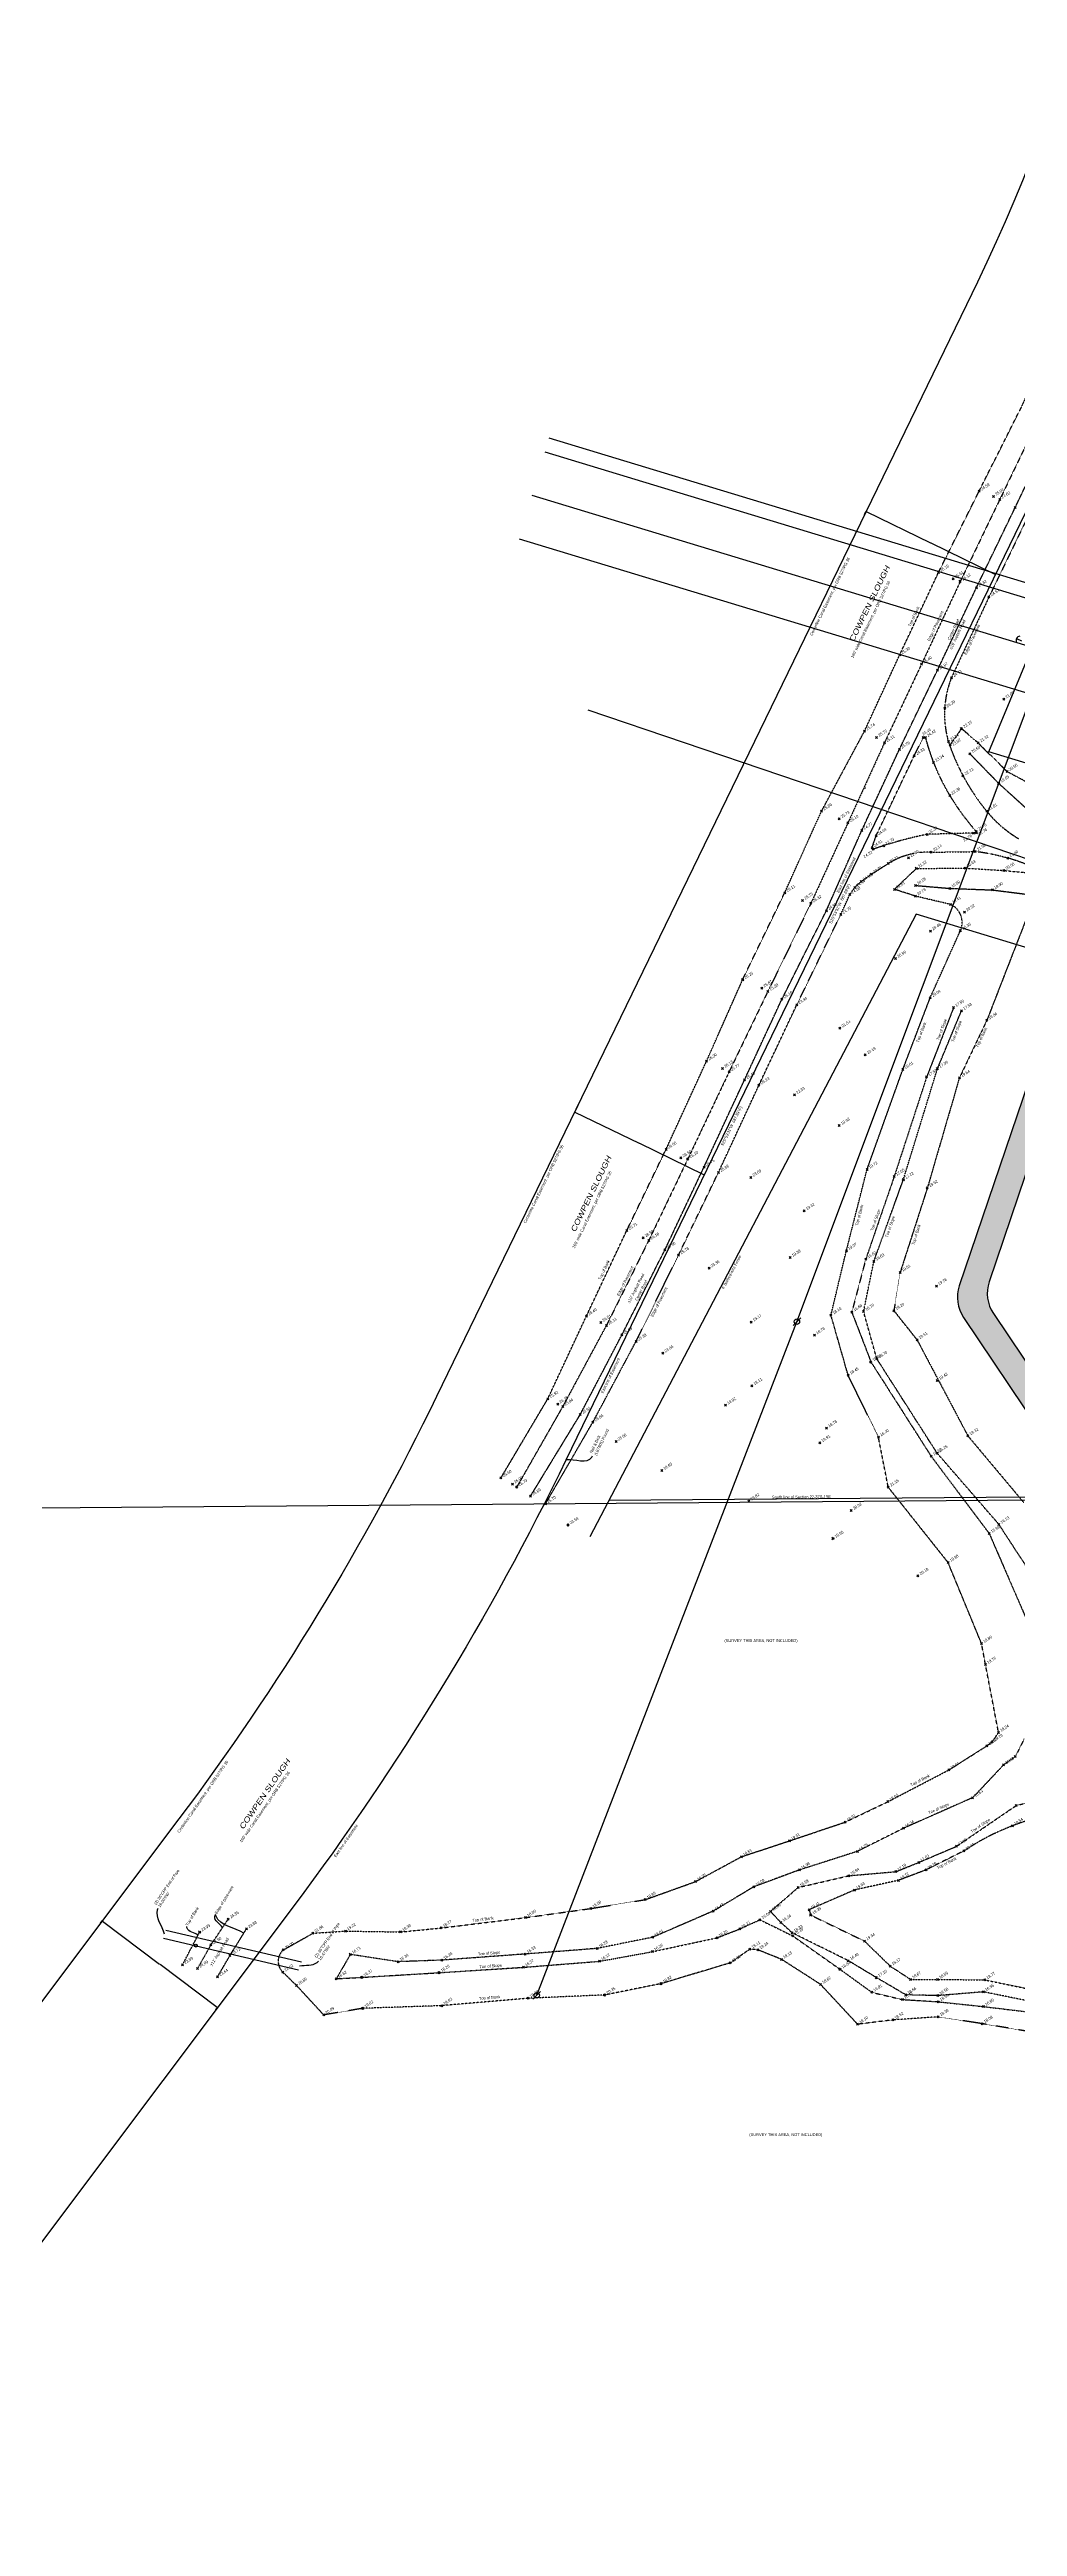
# Model space of a CAD drawing. Header units: inches. Extents: x -625442 to 34963, y -27993 to 66986.
# Drawn here: x -466622 to -460169, y 19414 to 35919 of the extents above; entities that cross this region are included whole.
import ezdxf
from ezdxf.enums import TextEntityAlignment as Align

# ---------------------------------------------------------------- set-up
doc = ezdxf.new("R2010")
doc.units = ezdxf.units.IN
doc.header["$LTSCALE"] = 0.5
doc.header["$MEASUREMENT"] = 0
doc.header["$PDMODE"] = 35
for name, pattern in [('CENTER2', [1.125, 0.75, -0.125, 0.125, -0.125]), ('CENTERX2', [4, 2.5, -0.5, 0.5, -0.5]), ('DASHED2', [0.375, 0.25, -0.125]), ('DIVIDE2', [0.625, 0.25, -0.125, 0, -0.125, 0, -0.125])]:
    doc.linetypes.add(name, pattern=pattern)
for name, color, linetype in [('BOUNDARY', 7, 'Continuous'), ('CL_ROAD', 227, 'CENTER2'), ('CL_SWALE', 227, 'CENTERX2'), ('EASEMENT', 7, 'Continuous'), ('EDGE OF PAVEMENT', 253, 'DASHED2'), ('FENCE', 7, 'FEN_LINE'), ('GUY WIRE', 10, 'Continuous'), ('OVERHEAD WIRE', 251, 'OHE_POWER_LINE'), ('P-BELOW-LIGHT', 143, 'Continuous'), ('POWER POLE WOODMARK', 2, 'Continuous'), ('SPOT ELEVATION TEXT', 252, 'Continuous'), ('STORM SEWER', 252, 'STORM'), ('SURVEY MONUMENTS', 1, 'Continuous'), ('TEXT', 7, 'Continuous'), ('TOE OF SLOPE', 36, 'DIVIDE2'), ('TOP OF BANK', 252, 'DASHED2')]:
    doc.layers.add(name, color=color, linetype=linetype)
doc.styles.add('BLDG', font='IC-Romans.shx', dxfattribs={"width": 0.8})
doc.styles.add('BRG', font='swissc.ttf', dxfattribs={"width": 1.5, "oblique": 8})
doc.styles.add('ROMANS', font='ROMANS.SHX', dxfattribs={"height": 0.2})
doc.styles.get("Standard").update_dxf_attribs({"font": 'Arial.ttf'})
doc.styles.add('TXT', font='IC-Romans.shx')
doc.linetypes.add('FEN_LINE', pattern='A,0.5,-0.2,[" X ",Standard,S=0.1,R=0,X=-0.1,Y=-0.05],-0.25', length=0.95)
doc.linetypes.add('OHE_POWER_LINE', pattern='A,0.43,["OE",ROMANS,S=0.07,R=0,X=0,Y=-0.036398],0.009979,-0.121091', length=0.56107)
doc.linetypes.add('STORM', pattern='A,1.5,-0.25,["STM",Standard,S=0.1,R=0,X=-0.1,Y=-0.05],-0.25', length=2)
doc.dimstyles.new('20 SCALE', dxfattribs={"dimtxt": 1.6, "dimasz": 2, "dimexe": 0.18, "dimexo": 0.0625, "dimgap": 0.04, "dimtad": 0, "dimdec": 1, "dimzin": 0, "dimdsep": 46, "dimtxsty": 'BLDG', "dimcen": 0.09, "dimaunit": 1, "dimadec": 4, "dimazin": 0, "dimtfac": 1, "dimtdec": 1, "dimtofl": 0, "dimtmove": 2, "dimatfit": 3, "dimfxl": 1, "dimtolj": 1, "dimtzin": 0, "dimarcsym": 0})

# ---------------------------------------------------------------- blocks, each defined once
blk = doc.blocks.new('SPT10')
at = {"color": 0, "linetype": 'Continuous'}
for p, q in [((-0.35, -0.35), (0.35, 0.35)), ((0.35, -0.35), (-0.35, 0.35))]:
    blk.add_line(p, q, dxfattribs=at)
blk = doc.blocks.new('SPT4')
at = {"color": 0, "linetype": 'Continuous'}
blk.add_circle((0, 0), 0.5, dxfattribs=at)
blk = doc.blocks.new('SPT3')
at = {"color": 0, "linetype": 'ByBlock', "const_width": 0.25, "flags": 128}
blk.add_lwpolyline([(-0.125, 0, 1), (0.125, 0, 1)], format="xyb", close=True, dxfattribs=at)
blk = doc.blocks.new('SPT28')
at = {"color": 0, "linetype": 'Continuous'}
blk.add_line((0.53, 0.53), (-0.53, -0.53), dxfattribs=at)
blk.add_circle((0, 0), 0.375, dxfattribs=at)
blk = doc.blocks.new('SPT51')
at = {"color": 0, "linetype": 'Continuous'}
blk.add_line((0, 0), (0, 0.375), dxfattribs=at)
blk.add_arc((0, 0.3125), 0.3125, 216.869898, 323.130102, dxfattribs=at)
blk = doc.blocks.new('*D763')
at = {"layer": 'DEFPOINTS', "color": 0, "transparency": 16777216}
for p in [(-461188, 32821), (-461179, 32841), (-460324, 32402)]:
    blk.add_point(p, dxfattribs=at)
at = {"layer": 'TEXT', "color": 0, "lineweight": -2, "transparency": 16777216}
for p, q in [((-461188, 32821), (-461179, 32841)), ((-461177, 32840), (-460749, 32632)), ((-460317, 32422), (-460744, 32630)), ((-460324, 32402), (-460315, 32422))]:
    blk.add_line(p, q, dxfattribs=at)
at = {"layer": 'TEXT', "color": 0, "transparency": 16777216}
for points in [[(-461177, 32840), (-461177, 32840), (-461179, 32841)], [(-460317, 32423), (-460317, 32422), (-460315, 32422)]]:
    blk.add_solid(points, dxfattribs=at)
at = {"layer": 'TEXT', "color": 0, "transparency": 16777216, "insert": (-460747, 32631), "char_height": 1.6, "attachment_point": 5, "rotation": 334.108, "style": 'BLDG'}
blk.add_mtext("\\A1;960.0'", dxfattribs=at)
blk = doc.blocks.new('*D758')
at = {"layer": 'DEFPOINTS', "color": 0, "transparency": 16777216}
for p in [(-463100, 28883), (-462257, 28421), (-462236, 28464)]:
    blk.add_point(p, dxfattribs=at)
at = {"layer": 'TEXT', "color": 0, "lineweight": -2, "transparency": 16777216}
for p, q in [((-463100, 28883), (-463121, 28840)), ((-463119, 28839), (-462691, 28631)), ((-462259, 28421), (-462686, 28629)), ((-462236, 28464), (-462257, 28420))]:
    blk.add_line(p, q, dxfattribs=at)
at = {"layer": 'TEXT', "color": 0, "transparency": 16777216}
for points in [[(-463119, 28839), (-463119, 28839), (-463121, 28840)], [(-462259, 28422), (-462259, 28421), (-462257, 28421)]]:
    blk.add_solid(points, dxfattribs=at)
at = {"layer": 'TEXT', "color": 0, "transparency": 16777216, "insert": (-462689, 28630), "char_height": 1.6, "attachment_point": 5, "rotation": 334.108, "style": 'BLDG'}
blk.add_mtext("\\A1;960.0'", dxfattribs=at)
blk = doc.blocks.new('*D759')
at = {"layer": 'DEFPOINTS', "color": 0, "transparency": 16777216}
for p in [(-466281, 23433), (-465513, 22857), (-465502, 22872)]:
    blk.add_point(p, dxfattribs=at)
at = {"layer": 'TEXT', "color": 0, "lineweight": -2, "transparency": 16777216}
for p, q in [((-466281, 23434), (-466270, 23449)), ((-466268, 23447), (-465888, 23162)), ((-465504, 22873), (-465884, 23159)), ((-465513, 22857), (-465502, 22872))]:
    blk.add_line(p, q, dxfattribs=at)
at = {"layer": 'TEXT', "color": 0, "transparency": 16777216}
for points in [[(-466268, 23448), (-466268, 23447), (-466270, 23449)], [(-465503, 22874), (-465504, 22873), (-465502, 22872)]]:
    blk.add_solid(points, dxfattribs=at)
at = {"layer": 'TEXT', "color": 0, "transparency": 16777216, "insert": (-465886, 23160), "char_height": 1.6, "attachment_point": 5, "rotation": 323.0996, "style": 'BLDG'}
blk.add_mtext("\\A1;960.0'", dxfattribs=at)

msp = doc.modelspace()

# ---------------------------------------------------------------- hatches: boundary and pattern name
at = {"layer": 'P-BELOW-LIGHT'}
h = msp.add_hatch(dxfattribs=at)
h.set_pattern_fill('DASH', color=256, scale=200)
h.set_pattern_definition([(0, (-120000, 3e-11), (25, 25), [25, -25])])
h.paths.add_polyline_path([(-459161.96434, 29446.30364, 0.1404750154), (-459270.28562, 29522.16933), (-459635.25029, 29647.93575, 0.4156598849), (-459940.73033, 29498.10079), (-460179.35857, 28794.36248), (-460011.67886, 28728.34108), (-459828.35274, 29268.98797, -0.4156598849), (-459522.8727, 29418.82293), (-459377.70346, 29368.79777, -0.1404750154), (-459269.38219, 29292.93209), (-458435.15319, 28262.77808, -0.1555351736), (-458382.14954, 28126.96768), (-458151.0016, 28050.32436, 0.2317559926), (-458198.1553, 28256.13673)])
h.paths.add_polyline_path([(-458358.46508, 27776.76912), (-458206.90648, 27943.84911, 0.1273003081), (-458151.0016, 28050.32436), (-458382.14954, 28126.96768, -0.202768241), (-458443.90437, 27950.49046), (-458491.78619, 27897.70497, 0.0964335083), (-458574.92523, 27760.39817), (-458797.15728, 27155.68682, 0.0374744264), (-458814.36618, 27095.2192), (-458835.5481, 26991.97352, -0.3538637408), (-459068.733, 26800.21504), (-459727.30819, 26794.95104, -0.2516166895), (-459928.27883, 26900.86076), (-460329.53081, 27496.5395, -0.2340668902), (-460357.76708, 27707.69266), (-460011.67886, 28728.34108), (-460179.35857, 28794.36248), (-460556.86151, 27681.06893, 0.2340668902), (-460528.62524, 27469.91578), (-460023.54151, 26720.09358, 0.2516166895), (-459822.57086, 26614.18386), (-458921.67277, 26621.38474, 0.3538637408), (-458688.48787, 26813.14322), (-458638.03881, 27059.04381, -0.0374744264), (-458628.20516, 27093.59673), (-458405.9731, 27698.30809, -0.0964335083)])
h.paths.add_polyline_path([(-458277.77712, 28249.1652), (-458218.81139, 28287.45799), (-458234.497, 28311.6117), (-458293.46273, 28273.31891)], flags=24)
h.paths.add_polyline_path([(-460061.42445, 28867.10932), (-460004.299, 28904.20702), (-460019.98461, 28928.36073), (-460077.11005, 28891.26304)], flags=24)
h.paths.add_polyline_path([(-459478.0345, 29455.20744), (-459417.84191, 29494.29696), (-459433.52752, 29518.45067), (-459493.7201, 29479.36115)], flags=24)
h.paths.add_polyline_path([(-458886.52034, 28857.22543), (-458827.55461, 28895.51822), (-458843.24022, 28919.67193), (-458902.20595, 28881.37914)], flags=24)
h.paths.add_polyline_path([(-460085.67697, 27068.77122), (-460028.55153, 27105.86892), (-460044.23713, 27130.02264), (-460101.36258, 27092.92494)], flags=24)

# ---------------------------------------------------------------- linework, layer by layer
at = {"layer": 'BOUNDARY'}
msp.add_lwpolyline([(-455220.80268, 64043.88481), (-455998.24827, 63093.9977, 0.1626301766), (-458581.27069, 56302.95768), (-459295.33756, 38905.7259, -0.1030827088), (-460436.51138, 34369.63044), (-464041.13928, 26943.56825, -0.0480698895), (-465759.29655, 24128.35616), (-472751.13138, 14816.23434, -0.0821429728), (-475452.61013, 12233.93995), (-476282.58151, 11667.43194, -0.0683606838), (-479075.16348, 10275.42918), (-484667.80823, 8385.33493, -0.0559828453), (-486544.08142, 7977.44989), (-486582.75851, 7973.48282, 0.1646773725), (-490598.35836, 6138.4667), (-491667.98157, 5131.84879, 0.0898707178), (-494097.89113, 1844.09453)], format="xyb", dxfattribs=at)
at = {"layer": 'CL_ROAD'}
msp.add_lwpolyline([(-463415.81911, 26278.85106), (-463083.91425, 26823.08728), (-462806.24996, 27353.88551), (-462518.94764, 27921.17188), (-462258.80252, 28472.3442), (-461988.51302, 29053.4341), (-461739.13905, 29591.55351), (-461443.23432, 30180.54676), (-461206.61389, 30715.9731), (-460956.09777, 31255.70594), (-460702.23985, 31783.04412), (-460442.86979, 32332.66988), (-460184.36452, 32867.21318), (-459907.13214, 33444.93484), (-459647.64983, 33975.56318), (-459370.29159, 34580.98633), (-459150.83267, 35099.35513), (-458926.27925, 35700.16904), (-458695.84047, 36408.25936)], dxfattribs=at)
at = {"layer": 'CL_SWALE'}
for points in [[(-457757.71611, 29919.90593), (-458050.52164, 30043.15983), (-458665.97629, 30240.87365), (-459362.07126, 30487.2471), (-460095.96041, 30848.63522), (-460294.58022, 31029.1237), (-460487.02393, 31226.74397)], [(-460849.64089, 30349.02273), (-460621.10657, 30329.4764), (-460335.73026, 30318.78677), (-460134.57433, 30293.55131), (-459831.16428, 30230.48266), (-459462.34425, 30121.26478), (-458788.77587, 29876.52044), (-458164.97019, 29666.85467), (-457833.99594, 29560.83747)]]:
    msp.add_lwpolyline(points, dxfattribs=at)
at = {"layer": 'DEFPOINTS'}
for p, q in [((-448364.91824, 28697.70888), (-463317.93563, 33236.55009)), ((-448337.03464, 28789.57021), (-463290.05203, 33328.41142)), ((-448450.78833, 28407.69444), (-463403.80572, 32946.53565)), ((-448536.65843, 28117.67999), (-463489.67582, 32656.5212)), ((-455544.08856, 28980.92819), (-463032.09318, 31516.63423))]:
    msp.add_line(p, q, dxfattribs=at)
msp.add_lwpolyline([(-458435.15319, 28262.77808), (-459269.38219, 29292.93209, 0.1404750154), (-459377.70346, 29368.79777), (-459522.8727, 29418.82293, 0.4156598849), (-459828.35274, 29268.98797), (-460357.76708, 27707.69266, 0.2340668902), (-460329.53081, 27496.5395), (-459928.27883, 26900.86076, 0.2516166895), (-459727.30819, 26794.95104), (-459068.733, 26800.21504, 0.3538637408), (-458835.5481, 26991.97352), (-458814.36618, 27095.2192, -0.0374744264), (-458797.15728, 27155.68682), (-458574.92523, 27760.39817, -0.0964335083), (-458491.78619, 27897.70497), (-458443.90437, 27950.49046, 0.369971423)], format="xyb", close=True, dxfattribs=at)
at = {"layer": 'EASEMENT'}
msp.add_lwpolyline([(-455255.35094, 62485.96518, 0.1626301766), (-457622.07832, 56263.58777), (-458336.14519, 38866.35599, -0.1030827088), (-459572.87769, 33950.42063), (-463177.50559, 26524.35845, -0.0480698895), (-464991.60308, 23551.94768), (-471983.43791, 14239.82586, -0.0821429728), (-474911.40353, 11441.03679), (-475741.37491, 10874.52878, -0.0683606838), (-478767.79985, 9365.96362), (-484360.4446, 7475.86938, -0.0559828453), (-486446.12912, 7022.46018), (-486484.80621, 7018.49311, 0.1646773725), (-489940.43815, 5439.36656), (-491010.06136, 4432.74865, 0.0898707178), (-493236.49712, 1420.3017)], format="xyb", dxfattribs=at)
at = {"layer": 'EDGE OF PAVEMENT'}
for points in [[(-458822.87531, 36437.17716, -0.0154318935), (-459047.19097, 35735.71479), (-459266.52038, 35149.5342), (-459490.39874, 34622.40955), (-459757.16687, 34033.08692), (-460015.72036, 33484.0535), (-460287.13178, 32921.48979), (-460550.24963, 32375.32108), (-460808.97373, 31823.51402), (-461056.61551, 31298.52369), (-461299.30332, 30766.06373), (-461545.93704, 30231.1613), (-461833.59532, 29642.48408), (-462091.71524, 29107.0741), (-462367.26167, 28526.12593), (-462627.15995, 27983.58295), (-462909.837, 27417.01012), (-463200.4082, 26877.48219), (-463507.29575, 26340.46451)], [(-460088.24324, 32830.54393), (-460359.20099, 32271.30445), (-460609.90175, 31733.02024, 0.1638184619), (-460629.94346, 31307.23854, 0.0918330444), (-460374.34373, 30843.2301, 0.0874549709), (-460161.5942, 30660.48368)], [(-461138.64303, 30599.9036), (-461111.91684, 30678.84097), (-460857.57653, 31212.65736), (-460797.023, 31335.03532), (-460783.09287, 31334.06745, 0.0716656975), (-460620.90001, 30948.9858, 0.0460244345), (-460444.79816, 30709.33057), (-460442.34098, 30699.32737), (-460462.54408, 30698.12392), (-460771.82076, 30689.34876, 0.0354238388), (-461131.90356, 30589.81678), (-461138.64303, 30599.9036)], [(-463316.04759, 26227.6778), (-462999.57587, 26772.30209), (-462711.88929, 27310.64956), (-462428.58954, 27885.51599), (-462162.74071, 28435.54641), (-461892.31426, 29018.27621), (-461640.48566, 29552.46572), (-461347.17646, 30154.8772), (-461286.64485, 30288.69018, -0.0921253929), (-461211.14042, 30374.888), (-461142.48043, 30424.88677), (-461031.04359, 30494.25608, -0.149683944), (-460743.69283, 30570.58593), (-460450.49015, 30574.35917, -0.0738589432), (-460051.21507, 30465.18934), (-459430.7017, 30242.82683), (-458748.36685, 29992.61674), (-458121.80602, 29772.34192), (-457764.08735, 29641.93724, -0.083848998), (-457351.41667, 29371.85008), (-457077.02508, 29113.85756), (-456688.73185, 28741.85482), (-456532.46994, 28555.50208)]]:
    msp.add_lwpolyline(points, format="xyb", dxfattribs=at)
for points in [[(-465634.43711, 23132.15583), (-465545.87381, 23289.20545), (-465430.48813, 23460.82805)], [(-465501.41929, 23076.44017), (-465418.91665, 23218.2223), (-465309.34589, 23395.64573)]]:
    msp.add_lwpolyline(points, dxfattribs=at)
at = {"layer": 'FENCE'}
for p, q in [((-449577.99515, 26336.05729), (-513965.77837, 25821.4055)), ((-462892.5446, 26253.62803), (-458221.03125, 26290.72054))]:
    msp.add_line(p, q, dxfattribs=at)
for points in [[(-458993.44115, 30824.50645), (-460360.9494, 31239.60012), (-459303.64875, 33777.85477), (-458562.07734, 35537.54031), (-457937.55289, 37055.09066), (-457806.37529, 39056.54679), (-457655.26042, 41219.26017), (-457554.34276, 42763.95999)], [(-459009.10712, 29600.7675), (-460845.6204, 30158.22302), (-463020.63574, 26009.28875)]]:
    msp.add_lwpolyline(points, dxfattribs=at)
at = {"layer": 'OVERHEAD WIRE'}
for points in [[(-461639.83972, 27442.09527), (-459965.50712, 31904.49087)], [(-463373.64107, 22953.34133), (-461639.83972, 27442.09527)]]:
    msp.add_lwpolyline(points, dxfattribs=at)
at = {"layer": 'P-BELOW-LIGHT'}
msp.add_lwpolyline([(-458198.1553, 28256.13673), (-459161.96434, 29446.30364, 0.1404750154), (-459270.28562, 29522.16933), (-459635.25029, 29647.93575, 0.4156598849), (-459940.73033, 29498.10079), (-460556.86151, 27681.06893, 0.2340668902), (-460528.62524, 27469.91578), (-460023.54151, 26720.09358, 0.2516166895), (-459822.57086, 26614.18386), (-458921.67277, 26621.38474, 0.3538637408), (-458688.48787, 26813.14322), (-458638.03881, 27059.04381, -0.0374744264), (-458628.20516, 27093.59673), (-458405.9731, 27698.30809, -0.0964335083), (-458358.46508, 27776.76912), (-458206.90648, 27943.84911, 0.369971423)], format="xyb", close=True, dxfattribs=at)
at = {"layer": 'STORM SEWER'}
for points in [[(-465860.96146, 23334.84392), (-464962.39815, 23122.95868)], [(-464941.19256, 23173.2393), (-465845.92749, 23384.81061)]]:
    msp.add_lwpolyline(points, dxfattribs=at)
at = {"layer": 'TOE OF SLOPE'}
for points in [[(-460595.21003, 29535.01169), (-460774.68725, 29072.92078), (-460991.28624, 28409.31511), (-461180.75498, 27858.6784), (-461273.87664, 27505.85904), (-461146.03228, 27173.41012), (-460744.76577, 26545.41276), (-460357.36701, 26029.7538), (-460084.48141, 25401.49468)], [(-459987.11821, 25623.24528), (-460292.97928, 26091.40327), (-460705.17068, 26566.82051), (-461106.67147, 27194.63335), (-461194.8403, 27509.23879), (-461126.45899, 27843.63909), (-460930.03757, 28387.91464), (-460702.3299, 29127.9744), (-460542.31275, 29513.87668)], [(-460125.27004, 24660.33574), (-460184.07387, 24544.38749), (-460261.30834, 24489.0928), (-460468.04771, 24270.13336), (-460928.65542, 24066.37195), (-461236.2314, 23912.25015), (-461622.07927, 23788.62221), (-461925.67454, 23677.02965), (-462197.41659, 23514.4534), (-462599.70851, 23340.3178), (-462970.9025, 23265.54618), (-463450.40152, 23228.28859), (-464006.06391, 23187.65279), (-464298.42499, 23177.04502), (-464616.59501, 23225.59677)], [(-464616.59501, 23225.59677), (-464710.30632, 23063.98075), (-464539.65558, 23073.11425), (-464023.98002, 23104.25684), (-463462.68852, 23140.16259), (-462955.64575, 23180.16782), (-462601.95077, 23244.35061), (-462171.73171, 23337.04428), (-462019.80342, 23395.97652), (-461886.03552, 23456.98957), (-461667.24027, 23349.43773), (-461352.29998, 23126.80977), (-461140.78924, 22973.4816), (-460935.73471, 22925.16375), (-460697.62707, 22910.46412), (-460395.90068, 22878.48578), (-459967.97, 22827.26439), (-459354.9774, 22660.96147), (-458781.40416, 22510.62271), (-458343.5436, 22396.90767), (-458132.27892, 22387.48296), (-457885.93465, 22389.6409), (-457855.90781, 22323.77105)]]:
    msp.add_lwpolyline(points, dxfattribs=at)
msp.add_lwpolyline([(-459943.63958, 22884.31625), (-460395.39484, 22976.12221), (-460699.85145, 22951.31768), (-460913.42798, 22956.29915), (-461108.88576, 23070.88388), (-461296.91195, 23183.63819), (-461670.82017, 23369.69596), (-461747.36415, 23439.10941), (-461815.47112, 23512.50989), (-461630.45965, 23672.32484), (-461292.99634, 23750.31803), (-460980.39333, 23777.50407), (-460827.54929, 23838.70149), (-460575.88364, 23946.35514), (-460178.27858, 24217.49689), (-459809.25831, 24317.41266, 0.3064157484)], format="xyb", dxfattribs=at)
at = {"layer": 'TOP OF BANK'}
for points in [[(-463612.27716, 26401.52853), (-463300.16494, 26928.04014), (-463043.19454, 27478.21184), (-462773.8487, 28049.01205), (-462512.1303, 28589.69922), (-462242.023, 29177.96393), (-462001.16339, 29720.9616), (-461720.69178, 30300.3233), (-461475.23464, 30843.87838), (-461189.06559, 31376.77666), (-460954.35496, 31885.05895), (-460695.73837, 32433.70202), (-460425.07705, 32975.4574), (-460140.27179, 33540.88554), (-459896.00577, 34089.55894), (-459631.5443, 34681.83316), (-459411.64622, 35199.19626), (-459177.25322, 35776.08766), (-458957.64349, 36462.59911)], [(-460988.9032, 30322.87825), (-460843.39035, 30461.94299), (-460517.78956, 30464.32642), (-460259.13811, 30448.58334), (-460125.08382, 30435.88967), (-459963.9464, 30409.40981), (-457789.04588, 29635.02271)], [(-460107.93616, 30133.54559), (-460373.61444, 29450.15708), (-460556.37759, 29066.95236), (-460770.15552, 28333.11877), (-460951.48204, 27770.39489), (-460993.22096, 27515.25264), (-460838.83387, 27321.12871), (-460499.70647, 26680.84877), (-460126.18476, 26235.7723)], [(-465734.81377, 23156.9266), (-465620.94364, 23374.62862)]]:
    msp.add_lwpolyline(points, dxfattribs=at)
for points in [[(-459781.06814, 31591.50751), (-460060.66165, 31079.87861, -0.3008171014), (-460124.42726, 31046.17339), (-460238.29892, 31107.20891), (-460431.05817, 31298.44456), (-460541.83863, 31393.63356), (-460618.82453, 31285.44089)], [(-459995.13605, 22695.34104), (-460404.4674, 22764.24716), (-460698.01418, 22809.75397), (-460999.15377, 22789.16709), (-461234.7107, 22760.37121), (-461481.59977, 23025.82751), (-461742.15386, 23192.88201), (-461899.75908, 23255.66313), (-461953.12569, 23260.88051), (-462083.5307, 23168.98638), (-462544.76108, 23030.95932), (-462919.85815, 22955.46415), (-463431.83552, 22933.4662), (-464006.59684, 22884.13562), (-464532.80561, 22866.56048), (-464794.16309, 22822.69163), (-464975.19876, 23018.98155), (-465066.76334, 23107.29357, -0.4387343239), (-465063.28214, 23255.94957), (-464866.17893, 23366.88555), (-464649.43943, 23381.53946), (-464281.11124, 23375.59362), (-464010.15359, 23402.33526), (-463448.7054, 23471.22951), (-463013.57276, 23531.95157), (-462650.82978, 23591.01277), (-462314.81872, 23711.55026), (-462009.13397, 23877.12306), (-461689.68431, 23982.58723), (-461317.56696, 24107.74388), (-461032.54928, 24243.85278), (-460626.79264, 24455.10307), (-460373.28409, 24615.68465), (-460337.11068, 24642.82736), (-460295.57707, 24705.11073), (-460382.02133, 25156.82328), (-460408.47764, 25297.14015), (-460631.67657, 25837.21592), (-461030.40738, 26338.74465), (-461096.15286, 26673.48491), (-461297.93563, 27084.77715), (-461412.42162, 27485.94794), (-461309.62645, 27915.21247), (-461171.81513, 28456.4581), (-460933.20971, 29122.39698), (-460750.77583, 29600.87072), (-460549.59263, 30047.58293, 0.4152409165), (-460616.27817, 30222.62428), (-460849.96298, 30277.64436), (-460988.9032, 30322.87825)], [(-459743.97556, 24186.77504, 0.127421314), (-460526.33774, 23915.20413), (-460778.23873, 23789.04257), (-460961.82314, 23719.2887), (-461256.10844, 23654.83893), (-461558.13774, 23523.64184), (-461547.7895, 23488.47518), (-461189.40852, 23314.91474), (-461017.8682, 23148.24775), (-460881.72671, 23059.4467), (-460701.83411, 23059.0649), (-460387.76566, 23056.37743), (-459925.20819, 22961.18601)]]:
    msp.add_lwpolyline(points, format="xyb", dxfattribs=at)

# ---------------------------------------------------------------- block references
at = {"layer": 'GUY WIRE', "xscale": 95.99999999999999, "yscale": 95.99999999999999, "zscale": 95.99999999999999, "rotation": 244.1771996752772}
msp.add_blockref('SPT51', (-460175.33599, 31994.36491), dxfattribs=at)
at = {"layer": 'POWER POLE WOODMARK', "xscale": 48, "yscale": 48, "zscale": 48}
for p in [(-461639.83972, 27442.09527), (-463373.64107, 22953.34133)]:
    msp.add_blockref('SPT28', p, dxfattribs=at)
at = {"layer": 'SPOT ELEVATION TEXT', "xscale": 19.2, "yscale": 19.2, "zscale": 19.2}
for p in [(-460425.07705, 32975.4574), (-460329.1759, 32941.40754), (-460287.13178, 32921.48979), (-460184.36452, 32867.21318), (-460695.73837, 32433.70202), (-460598.69036, 32391.29472), (-460550.24963, 32375.32108), (-460442.86979, 32332.66988), (-460359.20099, 32271.30445), (-460954.35496, 31885.05895), (-460808.97373, 31823.51402), (-460702.23985, 31783.04412), (-460609.90175, 31733.02024), (-460654.39535, 31529.39768), (-460260.23326, 31590.08974), (-461189.06559, 31376.77666), (-460541.83863, 31393.63356), (-461108.40575, 31334.56521), (-461056.61551, 31298.52369), (-460956.09777, 31255.70594), (-460857.57653, 31212.65736), (-460797.023, 31335.03532), (-460783.09287, 31334.06745), (-460629.94346, 31307.23854), (-460618.82453, 31285.44089), (-460487.02393, 31226.74397), (-460431.05817, 31298.44456), (-460728.86715, 31167.80663), (-460532.4031, 31080.00389), (-460294.58022, 31029.1237), (-460238.29892, 31107.20891), (-460620.90001, 30948.9858), (-461475.23464, 30843.87838), (-461357.99224, 30792.89956), (-461299.30332, 30766.06373), (-461206.61389, 30715.9731), (-460462.54408, 30698.12392), (-460444.79816, 30709.33057), (-460442.34098, 30699.32737), (-460374.34373, 30843.2301), (-461138.64303, 30599.9036), (-461131.90356, 30589.81678), (-461111.91684, 30678.84097), (-461060.85808, 30613.85766), (-460896.3725, 30533.02286), (-460771.82076, 30689.34876), (-460743.69283, 30570.58593), (-460450.49015, 30574.35917), (-460233.44024, 30530.7897), (-461211.14042, 30374.888), (-461142.48043, 30424.88677), (-461031.04359, 30494.25608), (-460843.39035, 30461.94299), (-460517.78956, 30464.32642), (-460259.13811, 30448.58334), (-461720.69178, 30300.3233), (-461601.91706, 30249.15653), (-461545.93704, 30231.1613), (-461286.64485, 30288.69018), (-461253.38593, 30334.66867), (-460988.9032, 30322.87825), (-460849.96298, 30277.64436), (-460849.64089, 30349.02273), (-460621.10657, 30329.4764), (-460616.27817, 30222.62428), (-460335.73026, 30318.78677), (-461443.23432, 30180.54676), (-461347.17646, 30154.8772), (-460749.95681, 30044.98222), (-460549.59263, 30047.58293), (-460523.07034, 30170.49408), (-462001.16339, 29720.9616), (-460981.86387, 29861.68026), (-461873.95547, 29663.99723), (-461833.59532, 29642.48408), (-461739.13905, 29591.55351), (-461640.48566, 29552.46572), (-460750.77583, 29600.87072), (-461352.51586, 29397.62983), (-460595.21003, 29535.01169), (-460542.31275, 29513.87668), (-460373.61444, 29450.15708), (-461184.21534, 29219.69789), (-462242.023, 29177.96393), (-462135.15641, 29128.98869), (-462091.71524, 29107.0741), (-461988.51302, 29053.4341), (-460933.20971, 29122.39698), (-460774.68725, 29072.92078), (-460702.3299, 29127.9744), (-460556.37759, 29066.95236), (-461892.31426, 29018.27621), (-461655.99703, 28954.16345), (-461357.20938, 28748.76603), (-462512.1303, 28589.69922), (-462412.52983, 28533.26477), (-462367.26167, 28526.12593), (-462258.80252, 28472.3442), (-462162.74071, 28435.54641), (-461946.2064, 28403.65404), (-461171.81513, 28456.4581), (-460991.28624, 28409.31511), (-460930.03757, 28387.91464), (-460770.15552, 28333.11877), (-461590.81635, 28180.34026), (-462773.8487, 28049.01205), (-462664.33868, 28000.57855), (-462627.15995, 27983.58295), (-462518.94764, 27921.17188), (-461309.62645, 27915.21247), (-462428.58954, 27885.51599), (-462225.07396, 27798.29507), (-461684.17621, 27869.70911), (-461180.75498, 27858.6784), (-461126.45899, 27843.63909), (-460951.48204, 27770.39489), (-460709.71203, 27678.91816), (-463043.19454, 27478.21184), (-462946.99472, 27437.05395), (-462909.837, 27417.01012), (-461944.16022, 27438.79038), (-461412.42162, 27485.94794), (-461273.87664, 27505.85904), (-461194.8403, 27509.23879), (-460993.22096, 27515.25264), (-462806.24996, 27353.88551), (-462711.88929, 27310.64956), (-462532.73763, 27231.78187), (-461522.60136, 27352.32902), (-460838.83387, 27321.12871), (-461297.93563, 27084.77715), (-461146.03228, 27173.41012), (-461106.67147, 27194.63335), (-463300.16494, 26928.04014), (-461940.48018, 27014.86306), (-460703.9954, 27049.42296), (-463233.91421, 26892.86505), (-463200.4082, 26877.48219), (-463083.91425, 26823.08728), (-462999.57587, 26772.30209), (-462115.02363, 26885.28676), (-461441.97679, 26732.78367), (-462845.36032, 26644.16452), (-461486.96209, 26635.24199), (-461096.15286, 26673.48491), (-460705.17068, 26566.82051), (-460499.70647, 26680.84877), (-463612.27716, 26401.52853), (-462540.46995, 26449.73044), (-460744.76577, 26545.41276), (-463536.52724, 26359.58381), (-463507.29575, 26340.46451), (-463415.81911, 26278.85106), (-461959.52524, 26245.74193), (-461030.40738, 26338.74465), (-463316.04759, 26227.6778), (-463165.38098, 26087.3154), (-461277.01401, 26183.4474), (-460292.97928, 26091.40327), (-461398.90112, 25996.3998), (-460357.36701, 26029.7538), (-460832.7731, 25748.97416), (-460631.67657, 25837.21592), (-460408.47764, 25297.14015), (-460382.02133, 25156.82328), (-460373.28409, 24615.68465), (-460337.11068, 24642.82736), (-460295.57707, 24705.11073), (-460626.79264, 24455.10307), (-460261.30834, 24489.0928), (-460184.07387, 24544.38749), (-460468.04771, 24270.13336), (-461317.56696, 24107.74388), (-461032.54928, 24243.85278), (-460178.27858, 24217.49689), (-461689.68431, 23982.58723), (-460928.65542, 24066.37195), (-460575.88364, 23946.35514), (-460202.37584, 24082.60207), (-462009.13397, 23877.12306), (-461622.07927, 23788.62221), (-461236.2314, 23912.25015), (-460980.39333, 23777.50407), (-460827.54929, 23838.70149), (-460778.23873, 23789.04257), (-460526.33774, 23915.20413), (-462314.81872, 23711.55026), (-461925.67454, 23677.02965), (-461630.45965, 23672.32484), (-461292.99634, 23750.31803), (-461256.10844, 23654.83893), (-460961.82314, 23719.2887), (-465430.48813, 23460.82805), (-463448.7054, 23471.22951), (-463013.57276, 23531.95157), (-462650.82978, 23591.01277), (-462197.41659, 23514.4534), (-461886.03552, 23456.98957), (-461815.47112, 23512.50989), (-461747.36415, 23439.10941), (-461558.13774, 23523.64184), (-461547.7895, 23488.47518), (-465620.94364, 23374.62862), (-465545.87381, 23289.20545), (-465309.34589, 23395.64573), (-464866.17893, 23366.88555), (-464649.43943, 23381.53946), (-464281.11124, 23375.59362), (-464010.15359, 23402.33526), (-462970.9025, 23265.54618), (-462599.70851, 23340.3178), (-462171.73171, 23337.04428), (-462019.80342, 23395.97652), (-461670.82017, 23369.69596), (-461667.24027, 23349.43773), (-461189.40852, 23314.91474), (-465734.81377, 23156.9266), (-465634.43711, 23132.15583), (-465418.91665, 23218.2223), (-465066.76334, 23107.29357), (-465063.28214, 23255.94957), (-464616.59501, 23225.59677), (-464298.42499, 23177.04502), (-464023.98002, 23104.25684), (-464006.06391, 23187.65279), (-463462.68852, 23140.16259), (-463450.40152, 23228.28859), (-462955.64575, 23180.16782), (-462601.95077, 23244.35061), (-462083.5307, 23168.98638), (-461953.12569, 23260.88051), (-461899.75908, 23255.66313), (-461742.15386, 23192.88201), (-461352.29998, 23126.80977), (-461296.91195, 23183.63819), (-461017.8682, 23148.24775), (-465501.41929, 23076.44017), (-464975.19876, 23018.98155), (-464710.30632, 23063.98075), (-464539.65558, 23073.11425), (-462919.85815, 22955.46415), (-462544.76108, 23030.95932), (-461481.59977, 23025.82751), (-461140.78924, 22973.4816), (-461108.88576, 23070.88388), (-460913.42798, 22956.29915), (-460881.72671, 23059.4467), (-460701.83411, 23059.0649), (-460699.85145, 22951.31768), (-460395.39484, 22976.12221), (-460387.76566, 23056.37743), (-464794.16309, 22822.69163), (-464532.80561, 22866.56048), (-464006.59684, 22884.13562), (-463431.83552, 22933.4662), (-460999.15377, 22789.16709), (-460935.73471, 22925.16375), (-460698.01418, 22809.75397), (-460697.62707, 22910.46412), (-460395.90068, 22878.48578), (-461234.7107, 22760.37121), (-460404.4674, 22764.24716)]:
    msp.add_blockref('SPT10', p, dxfattribs=at)
at = {"layer": 'SURVEY MONUMENTS', "xscale": 19.2, "yscale": 19.2, "zscale": 19.2}
for name, p in [('SPT3', (-461183.69602, 30998.15802)), ('SPT3', (-463177.74646, 26523.7778)), ('SPT4', (-465646.97962, 23284.55992))]:
    msp.add_blockref(name, p, dxfattribs=at)

# ---------------------------------------------------------------- texts
at = {"layer": 'SPOT ELEVATION TEXT', "style": 'BLDG', "width": 0.8}
for s, p in [('24.59', (-460379.96487, 32997.05722)), ('25.07', (-460284.06372, 32963.00735)), ('24.62', (-460242.01961, 32943.08961)), ('25.19', (-460650.6262, 32455.30183)), ('25.61', (-460553.57818, 32412.89454)), ('25.12', (-460505.13746, 32396.92089)), ('24.82', (-460397.75761, 32354.26969)), ('24.54', (-460314.08881, 32292.90426)), ('25.33', (-460909.24279, 31906.65876)), ('25.40', (-460763.86155, 31845.11384)), ('25.07', (-460657.12768, 31804.64394)), ('24.73', (-460564.78957, 31754.62005)), ('24.29', (-460609.28318, 31550.99749)), ('21.09', (-460215.12108, 31611.68955)), ('25.74', (-461143.95342, 31398.37648)), ('25.76', (-461063.29358, 31356.16502)), ('24.46', (-460770.98737, 31364.21029)), ('24.42', (-460737.98069, 31355.66726)), ('22.15', (-460496.72645, 31415.23338)), ('25.11', (-461011.50333, 31320.1235)), ('24.79', (-460910.9856, 31277.30575)), ('24.33', (-460812.46436, 31234.25717)), ('23.34', (-460683.75497, 31189.40644)), ('23.34', (-460584.83129, 31328.83835)), ('23.02', (-460570.59096, 31296.63755)), ('20.60', (-460441.91175, 31248.34378)), ('21.32', (-460385.94599, 31320.04437)), ('22.23', (-460487.29093, 31101.6037)), ('19.65', (-460249.46804, 31050.72351)), ('20.56', (-460193.18674, 31128.80872)), ('25.59', (-461430.12246, 30865.47819)), ('22.36', (-460575.78784, 30970.58561)), ('21.61', (-460329.23156, 30864.82992)), ('25.73', (-461312.88007, 30814.49938)), ('25.10', (-461254.19114, 30787.66354)), ('24.77', (-461161.50171, 30737.57291)), ('24.44', (-461066.80466, 30700.44078)), ('22.36', (-460726.70858, 30710.94858)), ('21.76', (-460399.68599, 30730.93038)), ('21.76', (-460395.20918, 30698.44535)), ('24.32', (-461161.501, 30548.16111)), ('24.41', (-461093.53085, 30621.50341)), ('23.73', (-461015.74591, 30635.45747)), ('23.21', (-460985.93142, 30515.85589)), ('22.50', (-460851.26032, 30554.62267)), ('22.14', (-460698.58065, 30592.18574)), ('21.76', (-460497.67901, 30657.25963)), ('21.58', (-460405.37797, 30595.95898)), ('21.40', (-460188.32807, 30552.38951)), ('24.44', (-461208.27375, 30356.26848)), ('24.16', (-461166.02824, 30396.48782)), ('23.79', (-461097.36826, 30446.48658)), ('21.51', (-460943.79103, 30344.47806)), ('20.28', (-460804.52872, 30370.62254)), ('21.32', (-460798.27818, 30483.5428)), ('19.50', (-460575.99439, 30351.07621)), ('20.63', (-460472.67739, 30485.92624)), ('20.60', (-460214.02593, 30470.18315)), ('26.11', (-461675.5796, 30321.92311)), ('25.75', (-461556.80488, 30270.75634)), ('25.32', (-461500.82486, 30252.76111)), ('24.90', (-461398.12214, 30202.14657)), ('24.70', (-461302.06428, 30176.47701)), ('24.58', (-461241.53268, 30310.28999)), ('20.79', (-460804.8508, 30299.24418)), ('20.41', (-460571.16599, 30244.22409)), ('20.52', (-460477.95817, 30192.09389)), ('18.90', (-460290.61808, 30340.38658)), ('20.46', (-460704.84464, 30066.58203)), ('20.35', (-460504.48045, 30069.18274)), ('20.69', (-460936.75169, 29883.28008)), ('26.23', (-461956.05121, 29742.56141)), ('25.87', (-461828.84329, 29685.59705)), ('25.38', (-461788.48315, 29664.08389)), ('25.18', (-461694.02688, 29613.15332)), ('24.94', (-461595.37348, 29574.06553)), ('20.04', (-460705.66365, 29622.47053)), ('17.59', (-460550.09786, 29556.6115)), ('17.58', (-460497.20058, 29535.47649)), ('21.54', (-461307.40369, 29419.22964)), ('19.94', (-460328.50227, 29471.7569)), ('26.30', (-462196.91082, 29199.56374)), ('20.14', (-461139.10316, 29241.2977)), ('26.13', (-462090.04424, 29150.5885)), ('25.77', (-462046.60307, 29128.67391)), ('25.40', (-461943.40085, 29075.03391)), ('25.23', (-461847.20208, 29039.87602)), ('20.01', (-460888.09753, 29143.99679)), ('17.53', (-460729.57507, 29094.5206)), ('17.39', (-460657.21772, 29149.57422)), ('19.64', (-460511.26541, 29088.55217)), ('22.33', (-461610.88485, 28975.76327)), ('19.68', (-461312.0972, 28770.36584)), ('26.60', (-462467.01812, 28611.29903)), ('26.50', (-462367.41765, 28554.86458)), ('26.10', (-462322.14949, 28547.72575)), ('25.75', (-462213.69034, 28493.94401)), ('25.68', (-462117.62854, 28457.14622)), ('23.09', (-461901.09422, 28425.25386)), ('19.72', (-461126.70295, 28478.05791)), ('17.05', (-460946.17406, 28430.91493)), ('17.22', (-460884.92539, 28409.51446)), ('19.32', (-461545.70417, 28201.94007)), ('19.52', (-460725.04335, 28354.71858)), ('26.71', (-462728.73652, 28070.61186)), ('26.58', (-462619.2265, 28022.17836)), ('26.16', (-462582.04777, 28005.18277)), ('25.96', (-462473.83546, 27942.77169)), ('25.78', (-462383.47737, 27907.1158)), ('19.38', (-461639.06403, 27891.30892)), ('19.07', (-461264.51428, 27936.81229)), ('16.82', (-461135.6428, 27880.27822)), ('16.63', (-461081.34682, 27865.23891)), ('23.36', (-462179.96179, 27819.89488)), ('19.51', (-460906.36986, 27791.99471)), ('19.76', (-460664.59986, 27700.51797)), ('19.20', (-460948.10878, 27536.85246)), ('26.40', (-462998.08237, 27499.81165)), ('26.51', (-462901.88255, 27458.65377)), ('26.11', (-462864.72483, 27438.60993)), ('25.99', (-462761.13779, 27375.48533)), ('19.17', (-461899.04805, 27460.39019)), ('18.78', (-461477.48918, 27373.92884)), ('18.10', (-461367.30944, 27507.54775)), ('16.68', (-461228.76446, 27527.45886)), ('16.70', (-461149.72813, 27530.8386)), ('25.89', (-462666.77712, 27332.24937)), ('23.64', (-462487.62545, 27253.38169)), ('16.70', (-461061.55929, 27216.23316)), ('19.51', (-460793.7217, 27342.72852)), ('18.45', (-461252.82345, 27106.37696)), ('16.66', (-461100.9201, 27195.00994)), ('19.43', (-460658.88323, 27071.02278)), ('25.92', (-463255.05276, 26949.63996)), ('26.25', (-463188.80204, 26914.46487)), ('25.94', (-463155.29603, 26899.082)), ('19.92', (-462069.91146, 26906.88657)), ('18.11', (-461895.368, 27036.46287)), ('25.91', (-463038.80207, 26844.68709)), ('25.84', (-462954.4637, 26793.90191)), ('18.78', (-461396.86461, 26754.38348)), ('23.60', (-462800.24815, 26665.76433)), ('19.91', (-461441.84991, 26656.84181)), ('18.40', (-461051.04068, 26695.08472)), ('16.27', (-460699.6536, 26567.01257)), ('16.26', (-460660.05851, 26588.42033)), ('19.32', (-460454.59429, 26702.44858)), ('25.60', (-463567.16498, 26423.12834)), ('26.00', (-463491.41506, 26381.18362)), ('19.83', (-462495.35778, 26471.33026)), ('25.73', (-463462.18357, 26362.06432)), ('25.69', (-463370.70693, 26300.45087)), ('25.70', (-463270.93542, 26249.27761)), ('19.82', (-461914.41306, 26267.34174)), ('21.15', (-460985.2952, 26360.34446)), ('23.54', (-463120.26881, 26108.91522)), ('20.02', (-461231.90184, 26205.04721)), ('15.99', (-460312.25484, 26051.35361)), ('16.13', (-460247.86711, 26113.00309)), ('19.65', (-461353.78894, 26017.99961)), ('20.18', (-460787.66092, 25770.57398)), ('19.88', (-460586.5644, 25858.81573)), ('19.89', (-460363.36546, 25318.73996)), ('19.76', (-460336.90916, 25178.42309)), ('19.37', (-460328.17191, 24637.28447)), ('19.26', (-460291.9985, 24664.42717)), ('19.24', (-460250.4649, 24726.71054)), ('19.04', (-460581.68047, 24476.70289)), ('15.68', (-460216.19617, 24510.69261)), ('18.93', (-460987.43711, 24265.4526)), ('15.64', (-460422.93553, 24291.73317)), ('18.97', (-461272.45478, 24129.3437)), ('16.34', (-460883.54325, 24087.97176)), ('19.54', (-460157.26366, 24104.20188)), ('19.31', (-461644.57213, 24004.18704)), ('16.35', (-461191.11922, 23933.84997)), ('17.15', (-460530.77146, 23967.95495)), ('19.44', (-460481.22557, 23936.80394)), ('19.61', (-461964.02179, 23898.72288)), ('15.98', (-461576.96709, 23810.22202)), ('16.84', (-461247.88417, 23771.91784)), ('17.19', (-460935.28116, 23799.10389)), ('19.72', (-460916.71097, 23740.88851)), ('17.03', (-460782.43711, 23860.30131)), ('20.28', (-460733.12655, 23810.64238)), ('18.89', (-462605.7176, 23612.61259)), ('19.35', (-462269.70654, 23733.15008)), ('16.09', (-461880.56236, 23698.62946)), ('15.98', (-461585.34747, 23693.92466)), ('19.63', (-461210.99627, 23676.43874)), ('24.35', (-465385.37595, 23482.42786)), ('23.88', (-465264.23372, 23417.24555)), ('18.27', (-463965.04142, 23423.93507)), ('18.00', (-463403.59323, 23492.82933)), ('18.50', (-462968.46058, 23553.55138)), ('16.43', (-462152.30441, 23536.05321)), ('16.27', (-461974.69125, 23417.57633)), ('16.09', (-461840.92335, 23478.58938)), ('15.96', (-461770.35895, 23534.10971)), ('16.34', (-461702.25198, 23460.70923)), ('19.41', (-461513.02557, 23545.24165)), ('19.39', (-461502.67732, 23510.07499)), ('23.99', (-465575.83146, 23396.22843)), ('23.90', (-465500.76163, 23310.80526)), ('23.00', (-465018.16996, 23277.54938)), ('21.86', (-464821.06675, 23388.48536)), ('19.22', (-464604.32725, 23403.13927)), ('16.71', (-464571.48283, 23247.19658)), ('18.33', (-464235.99906, 23397.19343)), ('16.33', (-463405.28934, 23249.88841)), ('16.28', (-462925.79032, 23287.14599)), ('16.26', (-462556.83859, 23265.95042)), ('16.61', (-462554.59633, 23361.91761)), ('16.20', (-462126.61954, 23358.6441)), ('19.11', (-461908.01352, 23282.48032)), ('19.24', (-461854.6469, 23277.26294)), ('16.33', (-461625.708, 23391.29577)), ('16.49', (-461622.12809, 23371.03754)), ('19.34', (-461144.29634, 23336.51455)), ('23.89', (-465689.7016, 23178.52641)), ('24.09', (-465589.32494, 23153.75564)), ('23.64', (-465456.30712, 23098.03999)), ('23.72', (-465373.80447, 23239.82211)), ('22.12', (-465021.65117, 23128.89338)), ('16.62', (-464665.19415, 23085.58057)), ('16.37', (-464494.5434, 23094.71406)), ('16.34', (-464253.31282, 23198.64483)), ('16.26', (-463978.86785, 23125.85666)), ('16.24', (-463960.95174, 23209.25261)), ('16.37', (-463417.57634, 23161.7624)), ('16.12', (-462910.53358, 23201.76763)), ('19.13', (-462038.41852, 23190.58619)), ('19.13', (-461697.04169, 23214.48182)), ('16.64', (-461307.1878, 23148.40958)), ('16.46', (-461251.79977, 23205.23801)), ('17.10', (-461063.77358, 23092.48369)), ('19.17', (-460972.75602, 23169.84757)), ('18.67', (-460836.61453, 23081.04651)), ('18.56', (-460656.72193, 23080.66471)), ('18.77', (-460342.65349, 23077.97724)), ('20.89', (-464930.08658, 23040.58136)), ('19.38', (-463386.72334, 22955.06602)), ('20.35', (-462874.74597, 22977.06396)), ('19.82', (-462499.6489, 23052.55913)), ('18.62', (-461436.48759, 23047.42733)), ('16.91', (-461095.67707, 22995.08142)), ('16.42', (-460890.62254, 22946.76356)), ('16.66', (-460868.3158, 22977.89897)), ('16.58', (-460654.73928, 22972.91749)), ('16.59', (-460652.5149, 22932.06394)), ('16.95', (-460350.28266, 22997.72202)), ('20.09', (-464749.05091, 22844.29144)), ('19.62', (-464487.69343, 22888.16029)), ('19.82', (-463961.48466, 22905.73543)), ('18.10', (-461189.59853, 22781.97103)), ('18.52', (-460954.0416, 22810.7669)), ('18.38', (-460652.90201, 22831.35378)), ('18.08', (-460359.35523, 22785.84697)), ('16.60', (-460350.7885, 22900.08559))]:
    msp.add_text(s, height=19.2, rotation=33, dxfattribs=at).set_placement(p, align=Align.CENTER)
at = {"layer": 'TEXT'}
for s, insert, char_height, attachment_point, rotation, style in [('Centerline Canal Easement, per ORB 527/PG 36', (-461553.97882, 32019.18811), 19.2, 1, 64.107955621, 'TXT'), ('COWPEN SLOUGH', (-461171.00596, 32234.47296), 36, 2, 64.108055556, 'BRG'), ("160' wide Canal Easement, per ORB 527/PG 36", (-461280.88021, 31870.44799), 19.2, 1, 64.107955621, 'TXT'), ('Top of Bank', (-460899.03096, 32080.21336), 19.2, 1, 64.761985402, 'TXT'), ('Edge of Pavement', (-460770.75653, 31983.12736), 19.2, 1, 64.879671422, 'TXT'), ('Center Road', (-460636.68904, 31990.02715), 19.2, 1, 64.737233034, 'TXT'), ("%%P19' Asphalt Road", (-460624.13858, 31927.48685), 19.2, 1, 64.737233034, 'TXT'), ('Edge of Pavement', (-460527.18763, 31891.82919), 19.2, 1, 65.026697405, 'TXT'), ('East line of Easement', (-461319.81946, 30423.09129), 19.2, 2, 64.107955621, 'TXT'), ('S25°53\'31"W  687.89\'(F)', (-461362.23714, 30231.10139), 19.2, 2, 64.107955621, 'TXT'), ('Top of Bank', (-460844.83424, 29307.38652), 19.2, 1, 69.129004332, 'TXT'), ('Toe of Slope', (-460710.51817, 29322.63112), 19.2, 1, 68.773710433, 'TXT'), ('Toe of Slope', (-460611.55199, 29310.75409), 19.2, 1, 68.773710433, 'TXT'), ('Top of Bank', (-460448.57479, 29275.27748), 19.2, 1, 64.501965136, 'TXT'), ('S25°53\'31"W  687.89\'(F)', (-462084.4955, 28750.29027), 19.2, 2, 64.107955621, 'TXT'), ('Centerline Canal Easement, per ORB 527/PG 36', (-463463.40679, 28103.71929), 19.2, 1, 64.107955621, 'TXT'), ('COWPEN SLOUGH', (-463027.97979, 28301.78142), 36, 2, 64.108055556, 'BRG'), ("160' wide Canal Easement, per ORB 527/PG 36", (-463137.85404, 27937.75645), 19.2, 1, 64.107955621, 'TXT'), ('Top of Bank', (-461250.79871, 28083.76782), 19.2, 1, 75.714956194, 'TXT'), ('Toe of Slope', (-461149.85676, 28051.22978), 19.2, 1, 71.012157887, 'TXT'), ('Toe of Slope', (-461051.98218, 28007.45093), 19.2, 1, 71.012157887, 'TXT'), ('Top of Bank', (-460875.87151, 27956.88979), 19.2, 1, 72.139502218, 'TXT'), ('Top of Bank', (-462964.85171, 27726.79144), 19.2, 1, 64.761985402, 'TXT'), ('Edge of Pavement', (-462841.44821, 27619.91109), 19.2, 1, 63.484268527, 'TXT'), ("%%P19' Asphalt Road", (-462770.43452, 27573.12935), 19.2, 1, 63.140054429, 'TXT'), ("4' Barbed-wire Fence", (-462142.85949, 27664.68659), 19.2, 1, 62.334911878, 'TXT'), ('Center Road', (-462719.86428, 27588.17564), 19.2, 1, 63.140054429, 'TXT'), ('Edge of Pavement', (-462616.09815, 27480.15271), 19.2, 1, 63.484268527, 'TXT'), ('East line of Easement', (-462891.77466, 27086.75213), 19.2, 2, 64.107955621, 'TXT'), ('Nail & Disk \\P(LB7805) Found ', (-463021.78441, 26571.30775), 19.2, 1, 64.107955621, 'TXT'), ('South line of Section 22-37S-19E', (-461805.86799, 26282.44793), 19.2, 1, 0.457955621, 'TXT'), ('Centerline Canal Easement, per ORB 527/PG 36', (-465772.0124, 24044.97564), 19.2, 1, 55.389855821, 'TXT'), ("160' wide Canal Easement, per ORB 527/PG 36", (-465356.27818, 23980.96562), 19.2, 1, 55.389722222, 'TXT'), ('COWPEN SLOUGH', (-465201.95832, 24305.48982), 36, 2, 55.389722222, 'BRG'), ('Top of Bank', (-460885.93869, 24361.71373), 19.2, 1, 27.502972255, 'TXT'), ('Toe of Slope', (-460766.60555, 24176.95612), 19.2, 1, 23.863408264, 'TXT'), ('Toe of Slope', (-460483.48653, 24050.2208), 19.2, 1, 34.29153906, 'TXT'), ('East line of Easement', (-464728.2677, 23881.76624), 19.2, 1, 55.389722222, 'TXT'), ('(2) 36"CPP End of Pipe\\P16.00\'INV', (-465927.41595, 23566.5963), 19.2, 1, 55.389722222, 'TXT'), ('Top of Bank', (-460709.53502, 23809.88037), 19.2, 1, 27.502972255, 'TXT'), ('Edge of pavement', (-465522.46288, 23502.50412), 19.2, 1, 58.301915949, 'TXT'), ('Top of Bank', (-465716.38841, 23423.70708), 19.2, 1, 58.301915949, 'TXT'), ('Top of Bank', (-463804.91045, 23461.54517), 19.2, 1, 6.995685647, 'TXT'), ("%%P11' Asphalt Road", (-465554.67276, 23156.36924), 19.2, 1, 58.301915949, 'TXT'), ('(2) 36"CPP End of Pipe\\P16.47\'INV', (-464857.51672, 23212.86312), 19.2, 1, 55.389722222, 'TXT'), ('Toe of Slope', (-463767.22815, 23238.38524), 19.2, 1, 4.182616273, 'TXT'), ('Toe of Slope', (-463756.79313, 23152.59907), 19.2, 1, 4.182616273, 'TXT'), ('Top of Bank', (-463760.40035, 22941.51119), 19.2, 1, 4.905557467, 'TXT')]:
    msp.add_mtext(s, dxfattribs=dict(at, insert=insert, char_height=char_height, attachment_point=attachment_point, rotation=rotation, style=style))
at = {"layer": 'TEXT', "char_height": 19.2, "attachment_point": 2, "style": 'TXT'}
for insert in [(-461878.94985, 25326.75975), (-461713.35501, 22034.51938)]:
    msp.add_mtext('(SURVEY THIS AREA, NOT INCLUDED)', dxfattribs=dict(at, insert=insert))

# ---------------------------------------------------------------- dimensions: what is measured, and where the dimension line sits
at = {"layer": 'TEXT'}
for p1, p2, distance, picture, middle in [((-460324.403, 32402.16828), (-461188.03668, 32821.37808), -21.61766, '*D763', (-460746.77991, 32631.22082)), ((-463099.51869, 28883.44476), (-462235.88501, 28464.23496), -48.58532, '*D758', (-462688.91794, 28630.13161)), ((-466281.02639, 23433.48679), (-465513.33292, 22857.07832), 18.95887, '*D759', (-465885.79627, 23160.4436))]:
    dim = msp.add_aligned_dim(p1=p1, p2=p2, distance=distance, dimstyle='20 SCALE', override={"dimpost": "<>'"}, dxfattribs=at)
    dim.commit()
    dim.dimension.update_dxf_attribs({"geometry": picture, "text_midpoint": middle})

# ---------------------------------------------------------------- leaders
at = {"layer": 'TEXT', "path_type": 1}
for points in [[(-463177.50559, 26524.35845), (-463007.13485, 26539.13802), (-463002.00482, 26549.18309)], [(-465855.71334, 23361.607), (-465901.42267, 23523.29863), (-465897.86982, 23534.188)], [(-465467.79388, 23405.34014), (-465519.93574, 23479.20627), (-465515.82912, 23491.85196)], [(-465326.09736, 23368.52078), (-465511.89686, 23480.35958), (-465515.82912, 23491.85196)], [(-465631.12739, 23355.15887), (-465704.7817, 23400.45803), (-465707.11566, 23412.12485)], [(-464955.76505, 23149.30837), (-464837.53691, 23172.11657), (-464827.97059, 23180.45482)]]:
    msp.add_leader(points, dimstyle='20 SCALE', dxfattribs=at)

doc.saveas('drawing.dxf')
